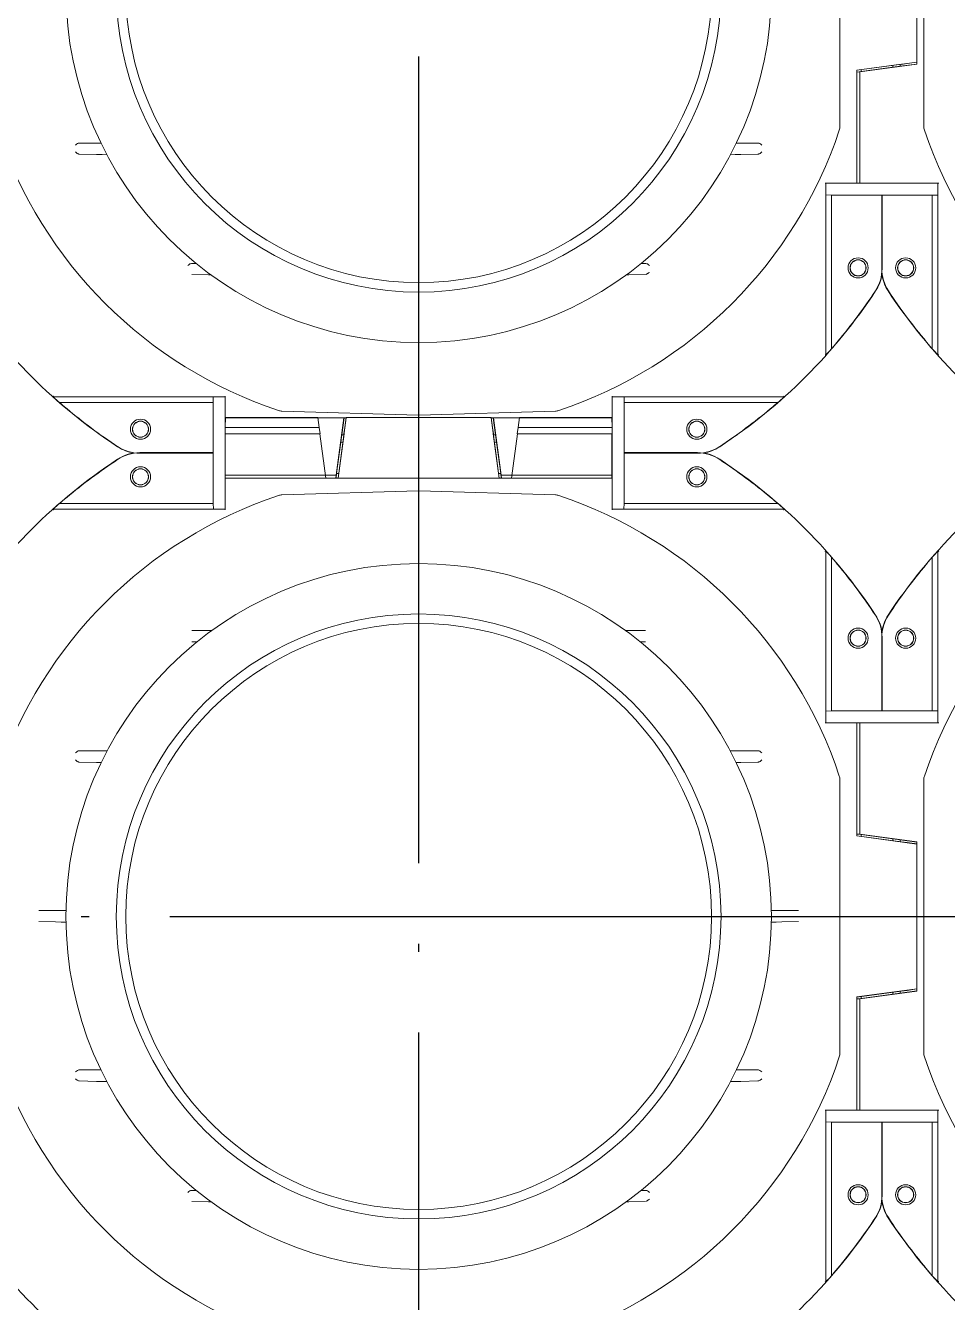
# Model space of a CAD drawing. Extents: x 3213259 to 3716512, y 332899 to 392399.
# Drawn here: x 3424527 to 3425213, y 371919 to 372869 of the extents above; entities that cross this region are included whole.
import ezdxf

# ---------------------------------------------------------------- set-up
doc = ezdxf.new("R2010")
doc.units = 0
doc.header["$LTSCALE"] = 1000
doc.header["$MEASUREMENT"] = 0
doc.linetypes.add('DOTE', pattern=[2.42, 2, -0.2, 0.02, -0.2])
doc.layers.add('DOTE', color=1, linetype='DOTE')
doc.layers.add('Visible Edges(Roxtec)', color=7, linetype='Continuous', lineweight=18)

msp = doc.modelspace()

# ---------------------------------------------------------------- linework, layer by layer
at = {"layer": 'DOTE', "ltscale": 0.3}
msp.add_line((3422456.723, 372206.265), (3428222.872, 372206.265), dxfattribs=at)
msp.add_lwpolyline([(3424819.911, 373571.864), (3424819.911, 370842.691)], dxfattribs=at)
at = {"layer": 'Visible Edges(Roxtec)'}
for p, q in [((3425133.411, 372794.074), (3425133.411, 372997.256)), ((3425195.811, 372997.256), (3425195.811, 372794.074)), ((3425190.711, 372840.165), (3425190.711, 372951.165)), ((3425190.711, 372841.783), (3425145.906, 372835.809)), ((3425146.011, 372835.718), (3425179.011, 372840.118)), ((3425190.711, 372840.165), (3425148.111, 372834.485)), ((3425178.111, 372838.643), (3425190.554, 372840.302)), ((3425178.111, 372838.643), (3425178.111, 372839.998)), ((3425179.011, 372840.065), (3425183.511, 372840.665)), ((3425179.011, 372840.118), (3425179.011, 372840.065)), ((3425183.511, 372840.665), (3425190.679, 372841.747)), ((3425190.554, 372841.728), (3425190.554, 372840.302)), ((3425190.554, 372840.302), (3425190.711, 372840.165)), ((3425145.906, 372751.665), (3425145.906, 372835.809)), ((3425145.906, 372835.809), (3425146.011, 372835.718)), ((3425148.111, 372834.485), (3425145.944, 372834.234)), ((3425146.011, 372835.718), (3425146.011, 372834.311)), ((3425146.011, 372834.369), (3425149.311, 372834.751)), ((3425148.111, 372751.665), (3425148.111, 372834.485)), ((3425149.311, 372834.751), (3425172.711, 372837.871)), ((3425149.311, 372834.751), (3425149.311, 372836.158)), ((3425172.711, 372839.278), (3425172.711, 372837.871)), ((3425172.711, 372837.871), (3425178.111, 372838.643)), ((3424567.102, 372773.357), (3424567.101, 372773.357)), ((3424567.102, 372773.357), (3424567.402, 372773.349)), ((3424567.441, 372781.507), (3424567.142, 372781.507)), ((3424567.402, 372773.349), (3424580.079, 372773.017)), ((3424580.118, 372781.507), (3424567.441, 372781.507)), ((3424580.118, 372781.507), (3424583.533, 372781.507)), ((3425056.288, 372781.507), (3425059.703, 372781.507)), ((3425072.38, 372781.507), (3425059.703, 372781.507)), ((3425059.742, 372773.017), (3425072.42, 372773.349)), ((3425072.68, 372781.507), (3425072.38, 372781.507)), ((3425072.42, 372773.349), (3425072.719, 372773.357)), ((3425072.72, 372773.357), (3425072.719, 372773.357)), ((3424584.288, 372772.907), (3424580.079, 372773.017)), ((3424584.288, 372772.907), (3424587.934, 372772.811)), ((3425051.887, 372772.811), (3425055.534, 372772.907)), ((3425059.742, 372773.017), (3425055.534, 372772.907)), ((3425138.511, 372751.665), (3425122.316, 372751.662)), ((3425122.911, 372623.857), (3425122.911, 372751.663)), ((3425138.511, 372751.665), (3425145.906, 372751.665)), ((3425145.944, 372751.703), (3425145.906, 372751.665)), ((3425145.944, 372751.703), (3425148.111, 372751.665)), ((3425148.111, 372751.665), (3425190.711, 372751.665)), ((3425190.711, 372751.665), (3425206.906, 372751.662)), ((3425206.311, 372751.663), (3425206.311, 372623.857)), ((3425122.991, 372742.911), (3425127.068, 372742.665)), ((3425127.068, 372742.665), (3425127.068, 372628.344)), ((3425127.068, 372742.665), (3425131.051, 372742.665)), ((3425131.051, 372742.665), (3425131.571, 372742.665)), ((3425131.571, 372742.665), (3425164.727, 372742.665)), ((3425164.494, 372688.077), (3425164.494, 372742.665)), ((3425164.494, 372742.665), (3425197.651, 372742.665)), ((3425164.727, 372742.665), (3425164.727, 372688.077)), ((3425197.651, 372742.665), (3425198.17, 372742.665)), ((3425198.17, 372742.665), (3425202.154, 372742.665)), ((3425202.154, 372742.665), (3425206.23, 372742.665)), ((3425202.154, 372742.665), (3425202.154, 372628.344)), ((3425206.311, 372742.665), (3425206.23, 372742.665)), ((3424651.101, 372691.901), (3424650.801, 372691.901)), ((3424654.422, 372691.901), (3424651.101, 372691.901)), ((3424988.721, 372691.901), (3424985.399, 372691.901)), ((3424989.02, 372691.901), (3424988.721, 372691.901)), ((3424651.1, 372683.763), (3424663.556, 372683.437)), ((3424665.496, 372683.386), (3424663.556, 372683.437)), ((3424976.266, 372683.437), (3424974.326, 372683.386)), ((3424976.266, 372683.437), (3424988.722, 372683.763)), ((3425122.911, 372623.834), (3425122.911, 372623.857)), ((3425206.311, 372623.857), (3425206.311, 372623.834)), ((3424675.911, 372577.249), (3424675.911, 372593.265)), ((3424963.911, 372577.249), (3424963.911, 372593.265)), ((3424548.08, 372592.665), (3424548.11, 372592.665)), ((3424548.11, 372592.665), (3424675.911, 372592.665)), ((3424666.911, 372588.508), (3424552.59, 372588.508)), ((3424666.911, 372592.585), (3424666.911, 372592.665)), ((3424666.911, 372592.585), (3424666.911, 372588.508)), ((3424666.911, 372588.508), (3424666.911, 372584.524)), ((3424666.911, 372584.524), (3424666.911, 372584.005)), ((3424666.911, 372584.005), (3424666.911, 372550.848)), ((3424963.911, 372592.665), (3425091.712, 372592.665)), ((3424972.911, 372592.665), (3424972.911, 372592.585)), ((3424972.911, 372588.508), (3424972.911, 372592.585)), ((3424972.911, 372584.524), (3424972.911, 372588.508)), ((3424972.911, 372588.508), (3425087.231, 372588.508)), ((3424972.911, 372584.005), (3424972.911, 372584.524)), ((3424972.911, 372550.848), (3424972.911, 372584.005)), ((3425091.712, 372592.665), (3425091.742, 372592.665)), ((3424675.911, 372577.249), (3424819.911, 372577.271)), ((3424675.911, 372577.249), (3424675.937, 372577.222)), ((3424675.937, 372577.222), (3424764.273, 372577.222)), ((3424675.937, 372577.222), (3424675.937, 372534.465)), ((3424676.121, 372577.365), (3424675.99, 372569.865)), ((3424744.779, 372577.365), (3424676.121, 372577.365)), ((3424718.184, 372582.127), (3424819.649, 372579.173)), ((3424745.911, 372569.865), (3424744.779, 372577.365)), ((3424758.572, 372534.465), (3424764.273, 372577.222)), ((3424760.055, 372532.26), (3424766.069, 372577.365)), ((3424760.055, 372532.26), (3424766.05, 372577.222)), ((3424764.411, 372577.065), (3424762.731, 372564.465)), ((3424764.273, 372577.222), (3424764.411, 372577.065)), ((3424764.411, 372577.065), (3424765.998, 372577.065)), ((3424764.911, 372569.865), (3424766.043, 372577.365)), ((3424764.911, 372569.865), (3424766.017, 372577.193)), ((3424766.069, 372577.365), (3424766.043, 372577.365)), ((3424766.069, 372577.365), (3424873.752, 372577.365)), ((3424819.911, 372577.271), (3424963.911, 372577.249)), ((3424820.173, 372579.173), (3424921.637, 372582.127)), ((3424873.752, 372577.365), (3424879.766, 372532.26)), ((3424873.779, 372577.365), (3424873.752, 372577.365)), ((3424873.771, 372577.222), (3424879.766, 372532.26)), ((3424873.779, 372577.365), (3424874.911, 372569.865)), ((3424873.805, 372577.193), (3424874.911, 372569.865)), ((3424873.824, 372577.065), (3424875.411, 372577.065)), ((3424875.411, 372577.065), (3424875.548, 372577.222)), ((3424877.091, 372564.465), (3424875.411, 372577.065)), ((3424875.548, 372577.222), (3424963.884, 372577.222)), ((3424875.548, 372577.222), (3424881.249, 372534.465)), ((3424895.043, 372577.365), (3424893.911, 372569.865)), ((3424963.701, 372577.365), (3424895.043, 372577.365)), ((3424963.832, 372569.865), (3424963.701, 372577.365)), ((3424963.911, 372577.249), (3424963.884, 372577.222)), ((3424963.884, 372534.465), (3424963.884, 372577.222)), ((3424675.99, 372565.365), (3424675.99, 372569.865)), ((3424675.99, 372569.865), (3424745.911, 372569.865)), ((3424746.511, 372565.365), (3424675.99, 372565.365)), ((3424676.042, 372532.365), (3424676.042, 372565.365)), ((3424745.911, 372569.865), (3424746.511, 372565.365)), ((3424746.458, 372565.365), (3424750.858, 372532.365)), ((3424764.364, 372565.365), (3424759.964, 372532.365)), ((3424764.364, 372565.365), (3424759.964, 372532.365)), ((3424762.731, 372564.465), (3424761.958, 372559.065)), ((3424764.244, 372564.465), (3424762.731, 372564.465)), ((3424764.911, 372569.865), (3424764.311, 372565.365)), ((3424764.911, 372569.865), (3424764.311, 372565.365)), ((3424764.311, 372565.365), (3424764.364, 372565.365)), ((3424764.311, 372565.365), (3424764.364, 372565.365)), ((3424875.511, 372565.365), (3424874.911, 372569.865)), ((3424875.511, 372565.365), (3424874.911, 372569.865)), ((3424875.458, 372565.365), (3424875.511, 372565.365)), ((3424879.858, 372532.365), (3424875.458, 372565.365)), ((3424875.458, 372565.365), (3424875.511, 372565.365)), ((3424879.858, 372532.365), (3424875.458, 372565.365)), ((3424877.091, 372564.465), (3424875.578, 372564.465)), ((3424877.864, 372559.065), (3424877.091, 372564.465)), ((3424888.964, 372532.365), (3424893.364, 372565.365)), ((3424893.311, 372565.365), (3424893.911, 372569.865)), ((3424963.832, 372565.365), (3424893.311, 372565.365)), ((3424893.911, 372569.865), (3424963.832, 372569.865)), ((3424963.779, 372565.365), (3424963.779, 372532.365)), ((3424963.832, 372569.865), (3424963.832, 372565.365)), ((3424761.958, 372559.065), (3424758.838, 372535.665)), ((3424761.958, 372559.065), (3424763.524, 372559.065)), ((3424876.298, 372559.065), (3424877.864, 372559.065)), ((3424880.984, 372535.665), (3424877.864, 372559.065)), ((3424612.323, 372551.265), (3424666.727, 372551.265)), ((3424612.323, 372551.082), (3424666.911, 372551.082)), ((3424612.323, 372551.082), (3424666.911, 372551.082)), ((3424666.911, 372550.848), (3424612.323, 372550.848)), ((3424666.911, 372551.082), (3424666.727, 372551.265)), ((3424666.911, 372551.082), (3424666.911, 372517.925)), ((3424666.911, 372551.082), (3424666.911, 372517.925)), ((3424973.094, 372551.265), (3424972.911, 372551.082)), ((3424972.911, 372517.925), (3424972.911, 372551.082)), ((3424972.911, 372551.082), (3425027.498, 372551.082)), ((3424972.911, 372517.925), (3424972.911, 372551.082)), ((3424972.911, 372551.082), (3425027.498, 372551.082)), ((3425027.498, 372550.848), (3424972.911, 372550.848)), ((3424973.094, 372551.265), (3425027.498, 372551.265)), ((3424675.911, 372532.234), (3424676.042, 372532.365)), ((3424675.911, 372532.234), (3424675.975, 372532.298)), ((3424675.911, 372532.234), (3424675.911, 372508.665)), ((3424675.911, 372532.234), (3424819.911, 372532.212)), ((3424675.911, 372532.234), (3424675.911, 372508.665)), ((3424675.911, 372532.234), (3424819.911, 372532.212)), ((3424758.572, 372534.465), (3424675.937, 372534.465)), ((3424675.937, 372534.465), (3424675.975, 372532.298)), ((3424676.042, 372532.365), (3424750.858, 372532.365)), ((3424750.858, 372532.365), (3424759.964, 372532.365)), ((3424758.322, 372532.298), (3424758.572, 372534.465)), ((3424758.398, 372532.365), (3424759.964, 372532.365)), ((3424758.838, 372535.665), (3424758.456, 372532.365)), ((3424760.404, 372535.665), (3424758.838, 372535.665)), ((3424759.964, 372532.365), (3424760.055, 372532.26)), ((3424759.964, 372532.365), (3424760.055, 372532.26)), ((3424760.055, 372532.26), (3424879.766, 372532.26)), ((3424760.055, 372532.26), (3424879.766, 372532.26)), ((3424819.911, 372532.212), (3424963.911, 372532.234)), ((3424819.911, 372532.212), (3424963.911, 372532.234)), ((3424880.984, 372535.665), (3424879.418, 372535.665)), ((3424879.766, 372532.26), (3424879.858, 372532.365)), ((3424879.766, 372532.26), (3424879.858, 372532.365)), ((3424879.858, 372532.365), (3424881.424, 372532.365)), ((3424879.858, 372532.365), (3424888.964, 372532.365)), ((3424881.365, 372532.365), (3424880.984, 372535.665)), ((3424881.249, 372534.465), (3424881.5, 372532.298)), ((3424963.884, 372534.465), (3424881.249, 372534.465)), ((3424888.964, 372532.365), (3424963.779, 372532.365)), ((3424963.911, 372532.234), (3424963.779, 372532.365)), ((3424963.846, 372532.298), (3424963.884, 372534.465)), ((3424963.911, 372532.234), (3424963.846, 372532.298)), ((3424963.911, 372532.234), (3424963.911, 372508.665)), ((3424963.911, 372532.234), (3424963.911, 372508.665)), ((3424666.911, 372517.925), (3424666.911, 372517.406)), ((3424666.911, 372517.925), (3424666.911, 372517.406)), ((3424666.911, 372517.406), (3424666.911, 372513.422)), ((3424666.911, 372517.406), (3424666.911, 372513.422)), ((3424819.649, 372522.757), (3424718.184, 372519.803)), ((3424819.649, 372522.757), (3424718.184, 372519.803)), ((3424921.637, 372519.803), (3424820.173, 372522.757)), ((3424921.637, 372519.803), (3424820.173, 372522.757)), ((3424972.911, 372517.406), (3424972.911, 372517.925)), ((3424972.911, 372517.406), (3424972.911, 372517.925)), ((3424972.911, 372513.422), (3424972.911, 372517.406)), ((3424972.911, 372513.422), (3424972.911, 372517.406)), ((3424548.11, 372509.265), (3424548.08, 372509.265)), ((3424548.11, 372509.265), (3424548.08, 372509.265)), ((3424675.911, 372509.265), (3424548.11, 372509.265)), ((3424675.911, 372509.265), (3424548.11, 372509.265)), ((3424666.911, 372513.422), (3424552.59, 372513.422)), ((3424666.911, 372513.422), (3424552.59, 372513.422)), ((3424666.911, 372513.422), (3424667.157, 372509.345)), ((3424666.911, 372513.422), (3424667.157, 372509.345)), ((3425091.712, 372509.265), (3424963.911, 372509.265)), ((3425091.712, 372509.265), (3424963.911, 372509.265)), ((3424972.664, 372509.345), (3424972.911, 372513.422)), ((3424972.664, 372509.345), (3424972.911, 372513.422)), ((3424972.911, 372513.422), (3425087.231, 372513.422)), ((3424972.911, 372513.422), (3425087.231, 372513.422)), ((3425091.742, 372509.265), (3425091.712, 372509.265)), ((3425091.742, 372509.265), (3425091.712, 372509.265)), ((3425122.911, 372478.073), (3425122.911, 372478.096)), ((3425122.911, 372478.073), (3425122.911, 372478.096)), ((3425122.911, 372350.267), (3425122.911, 372478.073)), ((3425127.068, 372359.265), (3425127.068, 372473.585)), ((3425202.154, 372359.265), (3425202.154, 372473.585)), ((3425206.311, 372478.096), (3425206.311, 372478.073)), ((3425206.311, 372478.096), (3425206.311, 372478.073)), ((3425206.311, 372478.073), (3425206.311, 372350.267)), ((3424663.595, 372419.029), (3424651.139, 372419.029)), ((3424663.595, 372419.029), (3424651.139, 372419.029)), ((3424663.595, 372419.029), (3424666.165, 372419.029)), ((3424663.595, 372419.029), (3424666.165, 372419.029)), ((3424973.656, 372419.029), (3424976.226, 372419.029)), ((3424973.656, 372419.029), (3424976.226, 372419.029)), ((3424988.683, 372419.029), (3424976.226, 372419.029)), ((3424988.683, 372419.029), (3424976.226, 372419.029)), ((3425164.494, 372359.265), (3425164.494, 372413.852)), ((3425164.727, 372413.852), (3425164.727, 372359.265)), ((3424651.1, 372410.547), (3424654.937, 372410.446)), ((3424651.1, 372410.547), (3424654.937, 372410.446)), ((3424984.884, 372410.446), (3424988.722, 372410.547)), ((3424984.884, 372410.446), (3424988.722, 372410.547)), ((3425127.068, 372359.265), (3425122.991, 372359.018)), ((3425131.051, 372359.265), (3425127.068, 372359.265)), ((3425131.571, 372359.265), (3425131.051, 372359.265)), ((3425164.727, 372359.265), (3425131.571, 372359.265)), ((3425197.651, 372359.265), (3425164.494, 372359.265)), ((3425198.17, 372359.265), (3425197.651, 372359.265)), ((3425202.154, 372359.265), (3425198.17, 372359.265)), ((3425206.23, 372359.265), (3425202.154, 372359.265)), ((3425206.23, 372359.265), (3425206.311, 372359.265)), ((3425138.511, 372350.265), (3425122.316, 372350.267)), ((3425145.906, 372350.265), (3425138.511, 372350.265)), ((3425145.906, 372266.12), (3425145.906, 372350.265)), ((3425145.906, 372350.265), (3425145.944, 372350.227)), ((3425148.111, 372350.265), (3425145.944, 372350.227)), ((3425190.711, 372350.265), (3425148.111, 372350.265)), ((3425148.111, 372267.445), (3425148.111, 372350.265)), ((3425190.711, 372350.265), (3425206.906, 372350.267)), ((3424567.441, 372329.423), (3424567.142, 372329.423)), ((3424580.118, 372329.423), (3424567.441, 372329.423)), ((3424580.118, 372329.423), (3424584.327, 372329.423)), ((3424588.095, 372329.423), (3424584.327, 372329.423)), ((3425055.495, 372329.423), (3425051.726, 372329.423)), ((3425055.495, 372329.423), (3425059.703, 372329.423)), ((3425072.38, 372329.423), (3425059.703, 372329.423)), ((3425072.68, 372329.423), (3425072.38, 372329.423)), ((3424567.102, 372321.147), (3424567.101, 372321.147)), ((3424567.102, 372321.147), (3424567.402, 372321.139)), ((3424567.402, 372321.139), (3424580.079, 372320.807)), ((3424583.674, 372320.713), (3424580.079, 372320.807)), ((3425059.742, 372320.807), (3425056.148, 372320.713)), ((3425059.742, 372320.807), (3425072.42, 372321.139)), ((3425072.42, 372321.139), (3425072.719, 372321.147)), ((3425072.72, 372321.147), (3425072.719, 372321.147)), ((3425133.411, 372104.674), (3425133.411, 372307.856)), ((3425195.811, 372307.856), (3425195.811, 372104.674)), ((3425146.011, 372266.212), (3425145.906, 372266.12)), ((3425145.906, 372266.12), (3425190.711, 372260.146)), ((3425145.944, 372267.696), (3425148.111, 372267.445)), ((3425146.011, 372267.619), (3425146.011, 372266.212)), ((3425149.311, 372267.179), (3425146.011, 372267.561)), ((3425179.011, 372261.812), (3425146.011, 372266.212)), ((3425148.111, 372267.445), (3425190.711, 372261.765)), ((3425149.311, 372265.772), (3425149.311, 372267.179)), ((3425172.711, 372264.059), (3425149.311, 372267.179)), ((3425172.711, 372264.059), (3425172.711, 372262.652)), ((3425178.111, 372263.286), (3425172.711, 372264.059)), ((3425190.554, 372261.627), (3425178.111, 372263.286)), ((3425178.111, 372261.932), (3425178.111, 372263.286)), ((3425179.011, 372261.865), (3425179.011, 372261.812)), ((3425183.511, 372261.265), (3425179.011, 372261.865)), ((3425190.679, 372260.183), (3425183.511, 372261.265)), ((3425190.711, 372261.765), (3425190.554, 372261.627)), ((3425190.554, 372261.627), (3425190.554, 372260.202)), ((3425190.711, 372150.765), (3425190.711, 372261.765)), ((3424549.82, 372210.765), (3424537.265, 372210.765)), ((3424549.82, 372210.765), (3424554.029, 372210.765)), ((3424557.449, 372210.765), (3424554.029, 372210.765)), ((3425085.793, 372210.765), (3425082.372, 372210.765)), ((3425085.793, 372210.765), (3425090.001, 372210.765)), ((3425102.556, 372210.765), (3425090.001, 372210.765)), ((3424537.226, 372202.558), (3424549.781, 372202.229)), ((3424553.989, 372202.119), (3424549.781, 372202.229)), ((3424553.989, 372202.119), (3424557.445, 372202.028)), ((3425082.377, 372202.028), (3425085.832, 372202.119)), ((3425090.041, 372202.229), (3425085.832, 372202.119)), ((3425090.041, 372202.229), (3425102.596, 372202.558)), ((3425190.711, 372152.383), (3425145.906, 372146.409)), ((3425146.011, 372146.318), (3425179.011, 372150.718)), ((3425190.711, 372150.765), (3425148.111, 372145.085)), ((3425149.311, 372145.351), (3425172.711, 372148.471)), ((3425149.311, 372145.351), (3425149.311, 372146.758)), ((3425172.711, 372149.878), (3425172.711, 372148.471)), ((3425172.711, 372148.471), (3425178.111, 372149.243)), ((3425178.111, 372149.243), (3425190.554, 372150.902)), ((3425178.111, 372149.243), (3425178.111, 372150.598)), ((3425179.011, 372150.665), (3425183.511, 372151.265)), ((3425179.011, 372150.718), (3425179.011, 372150.665)), ((3425183.511, 372151.265), (3425190.679, 372152.347)), ((3425190.554, 372152.328), (3425190.554, 372150.902)), ((3425190.554, 372150.902), (3425190.711, 372150.765)), ((3425145.906, 372062.265), (3425145.906, 372146.409)), ((3425145.906, 372146.409), (3425146.011, 372146.318)), ((3425148.111, 372145.085), (3425145.944, 372144.834)), ((3425146.011, 372146.318), (3425146.011, 372144.911)), ((3425146.011, 372144.969), (3425149.311, 372145.351)), ((3425148.111, 372062.265), (3425148.111, 372145.085)), ((3424567.441, 372092.107), (3424567.142, 372092.107)), ((3424580.118, 372092.107), (3424567.441, 372092.107)), ((3424580.118, 372092.107), (3424583.533, 372092.107)), ((3425056.288, 372092.107), (3425059.703, 372092.107)), ((3425072.38, 372092.107), (3425059.703, 372092.107)), ((3425072.68, 372092.107), (3425072.38, 372092.107)), ((3424567.102, 372083.957), (3424567.101, 372083.957)), ((3424567.102, 372083.957), (3424567.402, 372083.949)), ((3424567.402, 372083.949), (3424580.079, 372083.617)), ((3424584.288, 372083.507), (3424580.079, 372083.617)), ((3424584.288, 372083.507), (3424587.934, 372083.411)), ((3425051.887, 372083.411), (3425055.534, 372083.507)), ((3425059.742, 372083.617), (3425055.534, 372083.507)), ((3425059.742, 372083.617), (3425072.42, 372083.949)), ((3425072.42, 372083.949), (3425072.719, 372083.957)), ((3425072.72, 372083.957), (3425072.719, 372083.957)), ((3425138.511, 372062.265), (3425122.316, 372062.262)), ((3425122.911, 371934.457), (3425122.911, 372062.263)), ((3425138.511, 372062.265), (3425145.906, 372062.265)), ((3425145.944, 372062.303), (3425145.906, 372062.265)), ((3425145.944, 372062.303), (3425148.111, 372062.265)), ((3425148.111, 372062.265), (3425190.711, 372062.265)), ((3425190.711, 372062.265), (3425206.906, 372062.262)), ((3425206.311, 372062.263), (3425206.311, 371934.457)), ((3425122.991, 372053.511), (3425127.068, 372053.265)), ((3425127.068, 372053.265), (3425127.068, 371938.944)), ((3425127.068, 372053.265), (3425131.051, 372053.265)), ((3425131.051, 372053.265), (3425131.571, 372053.265)), ((3425131.571, 372053.265), (3425164.727, 372053.265)), ((3425164.494, 371998.677), (3425164.494, 372053.265)), ((3425164.494, 372053.265), (3425197.651, 372053.265)), ((3425164.727, 372053.265), (3425164.727, 371998.677)), ((3425197.651, 372053.265), (3425198.17, 372053.265)), ((3425198.17, 372053.265), (3425202.154, 372053.265)), ((3425202.154, 372053.265), (3425206.23, 372053.265)), ((3425202.154, 372053.265), (3425202.154, 371938.944)), ((3425206.311, 372053.265), (3425206.23, 372053.265)), ((3424651.101, 372002.501), (3424650.801, 372002.501)), ((3424654.422, 372002.501), (3424651.101, 372002.501)), ((3424988.721, 372002.501), (3424985.399, 372002.501)), ((3424989.02, 372002.501), (3424988.721, 372002.501)), ((3424651.1, 371994.363), (3424663.556, 371994.037)), ((3424665.496, 371993.986), (3424663.556, 371994.037)), ((3424976.266, 371994.037), (3424974.326, 371993.986)), ((3424976.266, 371994.037), (3424988.722, 371994.363)), ((3425122.911, 371934.434), (3425122.911, 371934.457)), ((3425206.311, 371934.457), (3425206.311, 371934.434))]:
    msp.add_line(p, q, dxfattribs=at)
for centre, radius in [((3424819.911, 372895.665), 262.5), ((3424819.911, 372895.665), 225), ((3424819.911, 372895.665), 217.95), ((3425146.911, 372688.665), 7.5), ((3425146.911, 372688.665), 6), ((3425146.911, 372688.665), 5.88), ((3425182.311, 372688.665), 7.5), ((3425182.311, 372688.665), 6), ((3425182.311, 372688.665), 5.88), ((3424612.911, 372568.665), 7.5), ((3424612.911, 372568.665), 6), ((3424612.911, 372568.665), 5.88), ((3425026.911, 372568.665), 7.5), ((3425026.911, 372568.665), 6), ((3425026.911, 372568.665), 5.88), ((3424612.911, 372533.265), 7.5), ((3424612.911, 372533.265), 7.5), ((3424612.911, 372533.265), 6), ((3424612.911, 372533.265), 6), ((3424612.911, 372533.265), 5.88), ((3424612.911, 372533.265), 5.88), ((3425026.911, 372533.265), 7.5), ((3425026.911, 372533.265), 7.5), ((3425026.911, 372533.265), 6), ((3425026.911, 372533.265), 6), ((3425026.911, 372533.265), 5.88), ((3425026.911, 372533.265), 5.88), ((3424819.911, 372206.265), 262.5), ((3424819.911, 372206.265), 225), ((3424819.911, 372206.265), 217.95), ((3425146.911, 372413.265), 7.5), ((3425146.911, 372413.265), 7.5), ((3425146.911, 372413.265), 6), ((3425146.911, 372413.265), 6), ((3425146.911, 372413.265), 5.88), ((3425146.911, 372413.265), 5.88), ((3425182.311, 372413.265), 7.5), ((3425182.311, 372413.265), 7.5), ((3425182.311, 372413.265), 6), ((3425182.311, 372413.265), 6), ((3425182.311, 372413.265), 5.88), ((3425182.311, 372413.265), 5.88), ((3425146.911, 371999.265), 7.5), ((3425146.911, 371999.265), 6), ((3425146.911, 371999.265), 5.88), ((3425182.311, 371999.265), 7.5), ((3425182.311, 371999.265), 6), ((3425182.311, 371999.265), 5.88)]:
    msp.add_circle(centre, radius, dxfattribs=at)
for centre, radius, start, end in [((3425124.411, 372794.074), 9, 341.549626, 0), ((3425204.811, 372794.074), 9, 180, 198.450374), ((3424819.911, 372895.665), 330, 198.450374, 251.573396), ((3424819.911, 372895.665), 330, 288.426604, 341.549626), ((3425509.311, 372895.665), 330, 198.450374, 251.573396), ((3425134.911, 372688.077), 29.817, 326.614803, 0), ((3425194.311, 372688.077), 29.817, 180, 213.385197), ((3425134.911, 372688.077), 30, 326.614803, 351.890386), ((3425194.311, 372688.077), 30, 188.109614, 213.385197), ((3424819.911, 372895.665), 407.25, 213.385197, 236.614803), ((3424819.911, 372895.665), 407.25, 303.385197, 326.614803), ((3424819.911, 372895.665), 407.067, 319.962582, 326.614803), ((3425509.311, 372895.665), 407.25, 213.385197, 236.614803), ((3425509.311, 372895.665), 407.067, 213.385197, 220.037418), ((3424819.911, 372895.665), 407.067, 229.962582, 236.614803), ((3424819.911, 372895.665), 407.067, 303.385197, 310.037418), ((3424718.446, 372591.123), 9, 251.573396, 268.33235), ((3424819.911, 372588.169), 9, 268.33235, 270.000003), ((3424819.911, 372588.169), 9, 270.000003, 271.66765), ((3424921.376, 372591.123), 9, 271.66765, 288.426604), ((3424612.323, 372580.665), 30, 236.614803, 261.890386), ((3424612.323, 372580.665), 29.817, 236.614803, 270), ((3425027.498, 372580.665), 29.817, 270, 303.385197), ((3425027.498, 372580.665), 30, 278.109614, 303.385197), ((3424819.911, 372206.265), 407.25, 123.385197, 146.614803), ((3424819.911, 372206.265), 407.25, 123.385197, 146.614803), ((3424819.911, 372206.265), 407.067, 123.385197, 130.037418), ((3424819.911, 372206.265), 407.067, 123.385197, 130.037418), ((3424612.323, 372521.265), 30, 90, 123.385197), ((3424612.323, 372521.265), 30, 98.109614, 123.385197), ((3424612.323, 372521.265), 29.817, 90, 123.385197), ((3424612.323, 372521.265), 29.817, 90, 123.385197), ((3425027.498, 372521.265), 30, 56.614803, 90), ((3425027.498, 372521.265), 29.817, 56.614803, 90), ((3425027.498, 372521.265), 29.817, 56.614803, 90), ((3425027.498, 372521.265), 30, 56.614803, 81.890386), ((3424819.911, 372206.265), 407.067, 49.962582, 56.614803), ((3424819.911, 372206.265), 407.067, 49.962582, 56.614803), ((3424819.911, 372206.265), 407.25, 33.385197, 56.614803), ((3424819.911, 372206.265), 407.25, 33.385197, 56.614803), ((3425509.311, 372206.265), 407.25, 123.385197, 146.614803), ((3425509.311, 372206.265), 407.25, 123.385197, 146.614803), ((3424819.911, 372206.265), 330, 108.426604, 161.549626), ((3424718.446, 372510.807), 9, 91.66765, 108.426604), ((3424718.446, 372510.807), 9, 91.66765, 108.426604), ((3424819.911, 372513.761), 9, 89.999997, 91.66765), ((3424819.911, 372513.761), 9, 89.999997, 91.66765), ((3424819.911, 372513.761), 9, 88.33235, 89.999997), ((3424819.911, 372513.761), 9, 88.33235, 89.999997), ((3424921.376, 372510.807), 9, 71.573396, 88.33235), ((3424921.376, 372510.807), 9, 71.573396, 88.33235), ((3424819.911, 372206.265), 330, 18.450374, 71.573396), ((3425509.311, 372206.265), 330, 108.426604, 161.549626), ((3424819.911, 372206.265), 407.067, 33.385197, 40.037418), ((3424819.911, 372206.265), 407.067, 33.385197, 40.037418), ((3425509.311, 372206.265), 407.067, 139.962582, 146.614803), ((3425509.311, 372206.265), 407.067, 139.962582, 146.614803), ((3425134.911, 372413.852), 29.817, 0, 33.385197), ((3425134.911, 372413.852), 29.817, 0, 33.385197), ((3425134.911, 372413.852), 30, 8.109614, 33.385197), ((3425134.911, 372413.852), 30, 8.109614, 33.385197), ((3425194.311, 372413.852), 29.817, 146.614803, 180), ((3425194.311, 372413.852), 29.817, 146.614803, 180), ((3425194.311, 372413.852), 30, 146.614803, 171.890386), ((3425194.311, 372413.852), 30, 146.614803, 171.890386), ((3425124.411, 372307.856), 9, 0, 18.450374), ((3425204.811, 372307.856), 9, 161.549626, 180), ((3424819.911, 372206.265), 330, 198.450374, 251.573396), ((3424819.911, 372206.265), 330, 288.426604, 341.549626), ((3425124.411, 372104.674), 9, 341.549626, 0), ((3425204.811, 372104.674), 9, 180, 198.450374), ((3425509.311, 372206.265), 330, 198.450374, 251.573396), ((3425134.911, 371998.677), 29.817, 326.614803, 0), ((3425194.311, 371998.677), 29.817, 180, 213.385197), ((3425134.911, 371998.677), 30, 326.614803, 351.890386), ((3425194.311, 371998.677), 30, 188.109614, 213.385197), ((3424819.911, 372206.265), 407.25, 213.385197, 236.614803), ((3424819.911, 372206.265), 407.25, 303.385197, 326.614803), ((3424819.911, 372206.265), 407.067, 319.962582, 326.614803), ((3425509.311, 372206.265), 407.25, 213.385197, 236.614803), ((3425509.311, 372206.265), 407.067, 213.385197, 220.037418)]:
    msp.add_arc(centre, radius, start, end, dxfattribs=at)
for centre, major_axis, ratio, start_param, end_param in [((3425123.511, 372742.901), (0.6, -0.018), 0.0174391, 3.1421201, 3.6657188), ((3424807.308, 372895.665), (416.86, 0), 0.9995429, 5.5866479, 5.6016791), ((3425521.914, 372895.665), (416.86, 0), 0.9995429, 3.8230988, 3.83813), ((3425123.533, 372624.528), (0.622, 0.694), 0.0114724, 3.1290908, 3.6427792), ((3424831.952, 372895.665), (398.27, 0), 0.9995429, 5.531822, 5.5469392), ((3425497.27, 372895.665), (398.27, 0), 0.9995429, 3.8778388, 3.8929559), ((3425205.689, 372624.528), (0.622, -0.694), 0.0114724, 5.7819987, 6.2956872), ((3424548.774, 372592.043), (0.694, -0.622), 0.0114724, 3.1290908, 3.6427792), ((3424546.97, 372593.687), (1.14, -1.022), 0.008928, 6.2732277, 6.2910629), ((3424819.911, 372883.624), (0, 398.27), 0.9995429, 2.3902294, 2.4053465), ((3424819.911, 372908.268), (0, 416.86), 0.9995429, 2.4450553, 2.4600865), ((3424819.911, 372908.268), (0, 416.86), 0.9995429, 3.8230988, 3.83813), ((3424819.911, 372883.624), (0, 398.27), 0.9995429, 3.8778388, 3.8929559), ((3425091.048, 372592.043), (0.694, 0.622), 0.0114724, 5.7819987, 6.2956872), ((3425092.852, 372593.688), (1.141, 1.023), 0.0089265, 3.1337164, 3.1515485), ((3424819.911, 372193.662), (0, 416.86), 0.9995429, 0.6815062, 0.6965374), ((3424819.911, 372193.662), (0, 416.86), 0.9995429, 0.6815062, 0.6965374), ((3424819.911, 372193.662), (0, 416.86), 0.9995429, 5.5866479, 5.6016791), ((3424819.911, 372193.662), (0, 416.86), 0.9995429, 5.5866479, 5.6016791), ((3424548.774, 372509.887), (0.694, 0.622), 0.0114724, 2.6404061, 3.1540945), ((3424548.774, 372509.887), (0.694, 0.622), 0.0114724, 2.6404061, 3.1540946), ((3424546.971, 372508.243), (1.139, 1.022), 0.0089307, 6.2753053, 6.2931458), ((3424546.971, 372508.243), (1.139, 1.022), 0.0089307, 6.2753053, 6.2931458), ((3424819.911, 372218.306), (0, 398.27), 0.9995429, 0.7362461, 0.7513633), ((3424819.911, 372218.306), (0, 398.27), 0.9995429, 0.7362461, 0.7513633), ((3424667.147, 372509.865), (0.018, -0.6), 0.0174391, 5.7590591, 6.2826578), ((3424667.147, 372509.865), (0.018, -0.6), 0.0174391, 5.7590591, 6.2826578), ((3424972.675, 372509.865), (0.018, 0.6), 0.0174391, 3.14212, 3.6657188), ((3424972.675, 372509.865), (0.018, 0.6), 0.0174391, 3.14212, 3.6657188), ((3424819.911, 372218.306), (0, 398.27), 0.9995429, 5.531822, 5.5469392), ((3424819.911, 372218.306), (0, 398.27), 0.9995429, 5.531822, 5.5469392), ((3425091.048, 372509.887), (0.694, -0.622), 0.0114724, 6.2706834, 6.784372), ((3425091.048, 372509.887), (0.694, -0.622), 0.0114724, 6.2706834, 6.784372), ((3425092.852, 372508.243), (1.14, -1.022), 0.0089284, 3.1316346, 3.1494706), ((3425092.852, 372508.243), (1.14, -1.022), 0.0089284, 3.1316346, 3.1494706), ((3425123.533, 372477.402), (0.622, -0.694), 0.0114724, 2.640406, 3.1540945), ((3425123.533, 372477.402), (0.622, -0.694), 0.0114724, 2.640406, 3.1540945), ((3424831.952, 372206.265), (398.27, 0), 0.9995429, 0.7362461, 0.7513633), ((3424831.952, 372206.265), (398.27, 0), 0.9995429, 0.7362461, 0.7513633), ((3424807.308, 372206.265), (416.86, 0), 0.9995429, 0.6815062, 0.6965374), ((3424807.308, 372206.265), (416.86, 0), 0.9995429, 0.6815062, 0.6965374), ((3425521.914, 372206.265), (416.86, 0), 0.9995429, 2.4450553, 2.4600865), ((3425521.914, 372206.265), (416.86, 0), 0.9995429, 2.4450553, 2.4600865), ((3425497.27, 372206.265), (398.27, 0), 0.9995429, 2.3902294, 2.4053465), ((3425497.27, 372206.265), (398.27, 0), 0.9995429, 2.3902294, 2.4053465), ((3425205.689, 372477.402), (0.622, 0.694), 0.0114724, 6.2706835, 6.7843719), ((3425205.689, 372477.402), (0.622, 0.694), 0.0114724, 6.2706834, 6.7843719), ((3425123.511, 372359.029), (-0.6, -0.018), 0.0174391, 5.7590591, 6.2826579), ((3425123.511, 372053.501), (0.6, -0.018), 0.0174391, 3.1421201, 3.6657188), ((3424831.952, 372206.265), (398.27, 0), 0.9995429, 5.531822, 5.5469392), ((3424807.308, 372206.265), (416.86, 0), 0.9995429, 5.5866479, 5.6016791), ((3425521.914, 372206.265), (416.86, 0), 0.9995429, 3.8230988, 3.83813), ((3425497.27, 372206.265), (398.27, 0), 0.9995429, 3.8778388, 3.8929559), ((3425123.533, 371935.128), (0.622, 0.694), 0.0114724, 3.1290907, 3.6427792), ((3425205.689, 371935.128), (0.622, -0.694), 0.0114724, 5.7819987, 6.2956872)]:
    msp.add_ellipse(centre, major_axis=major_axis, ratio=ratio, start_param=start_param, end_param=end_param, dxfattribs=at)
for points, knots in [([(3424564.544, 372780.007), (3424564.959, 372780.423), (3424565.467, 372780.913), (3424566.321, 372781.373), (3424566.76, 372781.507), (3424567.142, 372781.507)], [-0.349779143, -0.349779143, -0.349779143, -0.349779143, -0.290997733, -0.290997733, -0.25276612, -0.25276612, -0.25276612, -0.25276612]), ([(3424567.102, 372773.357), (3424566.819, 372773.364), (3424566.518, 372773.434), (3424565.903, 372773.709), (3424565.642, 372773.893), (3424565.103, 372774.337), (3424564.815, 372774.64), (3424564.548, 372774.919), (3424564.546, 372774.921), (3424564.544, 372774.924)], [-0.091022802, -0.091022802, -0.091022802, -0.091022802, -0.064928191, -0.064928191, -0.038286778, -0.038286778, 0, 0, 0.00033477, 0.00033477, 0.00033477, 0.00033477]), ([(3425072.68, 372781.507), (3425073.062, 372781.507), (3425073.501, 372781.373), (3425074.355, 372780.913), (3425074.862, 372780.423), (3425075.278, 372780.007)], [-0.097013023, -0.097013023, -0.097013023, -0.097013023, -0.05878141, -0.05878141, 0, 0, 0, 0]), ([(3425075.278, 372774.924), (3425075.275, 372774.921), (3425075.273, 372774.919), (3425075.006, 372774.64), (3425074.719, 372774.337), (3425074.18, 372773.893), (3425073.918, 372773.709), (3425073.303, 372773.434), (3425073.002, 372773.364), (3425072.719, 372773.357)], [-0.09847248, -0.09847248, -0.09847248, -0.09847248, -0.098111638, -0.098111638, -0.056843094, -0.056843094, -0.028126853, -0.028126853, 0, 0, 0, 0]), ([(3424648.203, 372690.401), (3424648.619, 372690.817), (3424649.126, 372691.307), (3424649.98, 372691.766), (3424650.419, 372691.901), (3424650.801, 372691.901)], [-0.349779143, -0.349779143, -0.349779143, -0.349779143, -0.290997733, -0.290997733, -0.25276612, -0.25276612, -0.25276612, -0.25276612]), ([(3424989.02, 372691.901), (3424989.403, 372691.901), (3424989.841, 372691.766), (3424990.695, 372691.307), (3424991.203, 372690.817), (3424991.618, 372690.401)], [-0.097013023, -0.097013023, -0.097013023, -0.097013023, -0.05878141, -0.05878141, 0, 0, 0, 0]), ([(3424991.618, 372685.339), (3424991.615, 372685.338), (3424991.613, 372685.336), (3424991.11, 372685.07), (3424990.484, 372684.674), (3424989.823, 372684.126), (3424989.411, 372683.899), (3424989.127, 372683.823)], [-0.00025444, -0.00025444, -0.00025444, -0.00025444, 0, 0, 0.04504646, 0.0675697, 0.11261616, 0.11261616, 0.11261616, 0.11261616]), ([(3425131.571, 372633.804), (3425131.568, 372633.801), (3425131.566, 372633.798), (3425131.485, 372633.702), (3425131.402, 372633.602), (3425131.243, 372633.411), (3425131.168, 372633.321), (3425131.088, 372633.223), (3425131.069, 372633.2), (3425131.051, 372633.179)], [-0.039448531, -0.039448531, -0.039448531, -0.039448531, -0.039034269, -0.039034269, -0.026981762, -0.026981762, -0.014929254, -0.014929254, -0.01106419, -0.01106419, -0.01106419, -0.01106419]), ([(3425198.17, 372633.179), (3425198.153, 372633.2), (3425198.134, 372633.223), (3425198.054, 372633.321), (3425197.979, 372633.411), (3425197.82, 372633.602), (3425197.736, 372633.702), (3425197.656, 372633.798), (3425197.653, 372633.801), (3425197.651, 372633.804)], [-0.066884784, -0.066884784, -0.066884784, -0.066884784, -0.063019719, -0.063019719, -0.050967212, -0.050967212, -0.038914705, -0.038914705, -0.038500442, -0.038500442, -0.038500442, -0.038500442]), ([(3425122.911, 372623.857), (3425122.91, 372623.858), (3425122.9, 372623.863), (3425122.864, 372623.878), (3425122.837, 372623.889), (3425122.773, 372623.913), (3425122.719, 372623.932), (3425122.585, 372623.984), (3425122.535, 372624.004), (3425122.43, 372624.045), (3425122.376, 372624.066), (3425122.319, 372624.086), (3425122.317, 372624.086), (3425122.316, 372624.087)], [-0.047175368, -0.047175368, -0.047175368, -0.047175368, -0.034983867, -0.034983867, -0.022649868, -0.022649868, -0.011657461, -0.011657461, -0.005871159, -0.005871159, 0, 0, 0.000155248, 0.000155248, 0.000155248, 0.000155248]), ([(3425122.911, 372623.857), (3425122.911, 372623.857), (3425122.911, 372623.857), (3425122.911, 372623.857), (3425122.911, 372623.857), (3425122.911, 372623.857)], [-0.07620234844, -0.07620234844, -0.07620234844, -0.07620234844, -0.0759424662, -0.0759424662, -0.07589787531, -0.07589787531, -0.07589787531, -0.07589787531]), ([(3425206.906, 372624.087), (3425206.904, 372624.086), (3425206.903, 372624.086), (3425206.846, 372624.066), (3425206.791, 372624.045), (3425206.687, 372624.004), (3425206.637, 372623.984), (3425206.502, 372623.932), (3425206.448, 372623.913), (3425206.385, 372623.889), (3425206.358, 372623.878), (3425206.322, 372623.863), (3425206.312, 372623.858), (3425206.311, 372623.857)], [-0.023116497, -0.023116497, -0.023116497, -0.023116497, -0.023040693, -0.023040693, -0.020173077, -0.020173077, -0.017347184, -0.017347184, -0.011978474, -0.011978474, -0.005954436, -0.005954436, 0, 0, 0, 0]), ([(3425206.311, 372623.857), (3425206.311, 372623.857), (3425206.311, 372623.857), (3425206.311, 372623.857), (3425206.311, 372623.857), (3425206.311, 372623.857)], [0.07589787531, 0.07589787531, 0.07589787531, 0.07589787531, 0.0759424662, 0.0759424662, 0.07620234844, 0.07620234844, 0.07620234844, 0.07620234844]), ([(3424548.11, 372592.665), (3424548.11, 372592.666), (3424548.114, 372592.677), (3424548.129, 372592.714), (3424548.139, 372592.741), (3424548.162, 372592.806), (3424548.18, 372592.86), (3424548.232, 372592.995), (3424548.252, 372593.046), (3424548.293, 372593.15), (3424548.313, 372593.205), (3424548.334, 372593.262), (3424548.334, 372593.263), (3424548.335, 372593.265)], [-0.047196533, -0.047196533, -0.047196533, -0.047196533, -0.03499642, -0.03499642, -0.022653896, -0.022653896, -0.011662345, -0.011662345, -0.005873557, -0.005873557, 0, 0, 0.000155325, 0.000155325, 0.000155325, 0.000155325]), ([(3425091.487, 372593.265), (3425091.487, 372593.263), (3425091.488, 372593.262), (3425091.508, 372593.205), (3425091.529, 372593.15), (3425091.569, 372593.046), (3425091.589, 372592.996), (3425091.641, 372592.86), (3425091.659, 372592.806), (3425091.683, 372592.741), (3425091.693, 372592.714), (3425091.707, 372592.677), (3425091.711, 372592.666), (3425091.711, 372592.665)], [-0.0231312, -0.0231312, -0.0231312, -0.0231312, -0.023055344, -0.023055344, -0.020186994, -0.020186994, -0.017360303, -0.017360303, -0.011990811, -0.011990811, -0.005960597, -0.005960597, 0, 0, 0, 0]), ([(3424558.05, 372584.005), (3424558.047, 372584.007), (3424558.043, 372584.01), (3424557.948, 372584.09), (3424557.848, 372584.174), (3424557.657, 372584.333), (3424557.566, 372584.408), (3424557.469, 372584.488), (3424557.446, 372584.507), (3424557.424, 372584.524)], [0.116577234, 0.116577234, 0.116577234, 0.116577234, 0.116991496, 0.116991496, 0.129044004, 0.129044004, 0.141096511, 0.141096511, 0.144961576, 0.144961576, 0.144961576, 0.144961576]), ([(3425082.397, 372584.524), (3425082.376, 372584.507), (3425082.352, 372584.488), (3425082.255, 372584.408), (3425082.165, 372584.333), (3425081.974, 372584.174), (3425081.874, 372584.09), (3425081.778, 372584.01), (3425081.775, 372584.007), (3425081.772, 372584.005)], [0.089140982, 0.089140982, 0.089140982, 0.089140982, 0.093006046, 0.093006046, 0.105058554, 0.105058554, 0.117111061, 0.117111061, 0.117525323, 0.117525323, 0.117525323, 0.117525323]), ([(3424557.424, 372517.406), (3424557.446, 372517.423), (3424557.469, 372517.442), (3424557.566, 372517.522), (3424557.657, 372517.597), (3424557.848, 372517.756), (3424557.948, 372517.84), (3424558.043, 372517.92), (3424558.047, 372517.922), (3424558.05, 372517.925)], [0.089140982, 0.089140982, 0.089140982, 0.089140982, 0.093006046, 0.093006046, 0.105058554, 0.105058554, 0.117111061, 0.117111061, 0.117525323, 0.117525323, 0.117525323, 0.117525323]), ([(3424557.424, 372517.406), (3424557.446, 372517.423), (3424557.469, 372517.442), (3424557.566, 372517.522), (3424557.657, 372517.597), (3424557.848, 372517.756), (3424557.948, 372517.84), (3424558.043, 372517.92), (3424558.047, 372517.922), (3424558.05, 372517.925)], [0.089140982, 0.089140982, 0.089140982, 0.089140982, 0.093006046, 0.093006046, 0.105058554, 0.105058554, 0.117111061, 0.117111061, 0.117525323, 0.117525323, 0.117525323, 0.117525323]), ([(3425081.772, 372517.925), (3425081.775, 372517.922), (3425081.778, 372517.92), (3425081.874, 372517.84), (3425081.974, 372517.756), (3425082.165, 372517.597), (3425082.255, 372517.522), (3425082.352, 372517.442), (3425082.376, 372517.423), (3425082.397, 372517.406)], [0.038500442, 0.038500442, 0.038500442, 0.038500442, 0.038914705, 0.038914705, 0.050967212, 0.050967212, 0.063019719, 0.063019719, 0.066884784, 0.066884784, 0.066884784, 0.066884784]), ([(3425081.772, 372517.925), (3425081.775, 372517.922), (3425081.778, 372517.92), (3425081.874, 372517.84), (3425081.974, 372517.756), (3425082.165, 372517.597), (3425082.255, 372517.522), (3425082.352, 372517.442), (3425082.376, 372517.423), (3425082.397, 372517.406)], [0.038500442, 0.038500442, 0.038500442, 0.038500442, 0.038914705, 0.038914705, 0.050967212, 0.050967212, 0.063019719, 0.063019719, 0.066884784, 0.066884784, 0.066884784, 0.066884784]), ([(3424548.335, 372508.665), (3424548.334, 372508.666), (3424548.334, 372508.668), (3424548.313, 372508.725), (3424548.293, 372508.779), (3424548.252, 372508.884), (3424548.232, 372508.934), (3424548.18, 372509.07), (3424548.162, 372509.124), (3424548.139, 372509.189), (3424548.129, 372509.216), (3424548.114, 372509.253), (3424548.11, 372509.263), (3424548.11, 372509.265)], [-0.023130484, -0.023130484, -0.023130484, -0.023130484, -0.02305461, -0.02305461, -0.020186463, -0.020186463, -0.017359695, -0.017359695, -0.011990336, -0.011990336, -0.005960363, -0.005960363, 0, 0, 0, 0]), ([(3424548.335, 372508.665), (3424548.334, 372508.666), (3424548.334, 372508.668), (3424548.313, 372508.725), (3424548.293, 372508.779), (3424548.252, 372508.884), (3424548.232, 372508.934), (3424548.18, 372509.07), (3424548.162, 372509.124), (3424548.139, 372509.189), (3424548.129, 372509.216), (3424548.114, 372509.253), (3424548.11, 372509.263), (3424548.11, 372509.265)], [-0.023130484, -0.023130484, -0.023130484, -0.023130484, -0.02305461, -0.02305461, -0.020186463, -0.020186463, -0.017359695, -0.017359695, -0.011990336, -0.011990336, -0.005960363, -0.005960363, 0, 0, 0, 0]), ([(3425091.711, 372509.265), (3425091.711, 372509.263), (3425091.707, 372509.253), (3425091.693, 372509.216), (3425091.683, 372509.189), (3425091.659, 372509.124), (3425091.641, 372509.07), (3425091.589, 372508.934), (3425091.569, 372508.884), (3425091.529, 372508.779), (3425091.508, 372508.725), (3425091.488, 372508.668), (3425091.487, 372508.666), (3425091.487, 372508.665)], [-0.047187741, -0.047187741, -0.047187741, -0.047187741, -0.03498981, -0.03498981, -0.022649484, -0.022649484, -0.011660059, -0.011660059, -0.005872689, -0.005872689, 0, 0, 0.000155256, 0.000155256, 0.000155256, 0.000155256]), ([(3425091.711, 372509.265), (3425091.711, 372509.263), (3425091.707, 372509.253), (3425091.693, 372509.216), (3425091.683, 372509.189), (3425091.659, 372509.124), (3425091.641, 372509.07), (3425091.589, 372508.934), (3425091.569, 372508.884), (3425091.529, 372508.779), (3425091.508, 372508.725), (3425091.488, 372508.668), (3425091.487, 372508.666), (3425091.487, 372508.665)], [-0.047187741, -0.047187741, -0.047187741, -0.047187741, -0.03498981, -0.03498981, -0.022649484, -0.022649484, -0.011660059, -0.011660059, -0.005872689, -0.005872689, 0, 0, 0.000155256, 0.000155256, 0.000155256, 0.000155256]), ([(3425122.316, 372477.843), (3425122.317, 372477.843), (3425122.319, 372477.844), (3425122.376, 372477.864), (3425122.43, 372477.885), (3425122.535, 372477.926), (3425122.585, 372477.946), (3425122.719, 372477.998), (3425122.773, 372478.017), (3425122.837, 372478.041), (3425122.864, 372478.052), (3425122.9, 372478.067), (3425122.91, 372478.072), (3425122.911, 372478.073)], [-0.02311578, -0.02311578, -0.02311578, -0.02311578, -0.023039959, -0.023039959, -0.020172546, -0.020172546, -0.017346577, -0.017346577, -0.011977999, -0.011977999, -0.005954202, -0.005954202, 0, 0, 0, 0]), ([(3425122.316, 372477.843), (3425122.317, 372477.843), (3425122.319, 372477.844), (3425122.376, 372477.864), (3425122.43, 372477.885), (3425122.535, 372477.926), (3425122.585, 372477.946), (3425122.719, 372477.998), (3425122.773, 372478.017), (3425122.837, 372478.041), (3425122.864, 372478.052), (3425122.9, 372478.067), (3425122.91, 372478.072), (3425122.911, 372478.073)], [-0.02311578, -0.02311578, -0.02311578, -0.02311578, -0.023039959, -0.023039959, -0.020172546, -0.020172546, -0.017346577, -0.017346577, -0.011977999, -0.011977999, -0.005954202, -0.005954202, 0, 0, 0, 0]), ([(3425122.911, 372478.073), (3425122.911, 372478.073), (3425122.911, 372478.073), (3425122.911, 372478.073), (3425122.911, 372478.073), (3425122.911, 372478.073)], [0.07589787531, 0.07589787531, 0.07589787531, 0.07589787531, 0.0759424662, 0.0759424662, 0.07620234844, 0.07620234844, 0.07620234844, 0.07620234844]), ([(3425122.911, 372478.073), (3425122.911, 372478.073), (3425122.911, 372478.073), (3425122.911, 372478.073), (3425122.911, 372478.073), (3425122.911, 372478.073)], [0.07589787531, 0.07589787531, 0.07589787531, 0.07589787531, 0.0759424662, 0.0759424662, 0.07620234844, 0.07620234844, 0.07620234844, 0.07620234844]), ([(3425206.311, 372478.073), (3425206.311, 372478.073), (3425206.311, 372478.073), (3425206.311, 372478.073), (3425206.311, 372478.073), (3425206.311, 372478.073)], [-0.07620234844, -0.07620234844, -0.07620234844, -0.07620234844, -0.0759424662, -0.0759424662, -0.07589787531, -0.07589787531, -0.07589787531, -0.07589787531]), ([(3425206.311, 372478.073), (3425206.312, 372478.072), (3425206.322, 372478.067), (3425206.358, 372478.052), (3425206.385, 372478.041), (3425206.448, 372478.017), (3425206.502, 372477.998), (3425206.637, 372477.946), (3425206.687, 372477.926), (3425206.791, 372477.885), (3425206.846, 372477.864), (3425206.903, 372477.844), (3425206.904, 372477.843), (3425206.906, 372477.843)], [-0.04716655, -0.04716655, -0.04716655, -0.04716655, -0.034977237, -0.034977237, -0.022645442, -0.022645442, -0.011655168, -0.011655168, -0.005870289, -0.005870289, 0, 0, 0.000155179, 0.000155179, 0.000155179, 0.000155179]), ([(3425206.311, 372478.073), (3425206.311, 372478.073), (3425206.311, 372478.073), (3425206.311, 372478.073), (3425206.311, 372478.073), (3425206.311, 372478.073)], [-0.07620234844, -0.07620234844, -0.07620234844, -0.07620234844, -0.0759424662, -0.0759424662, -0.07589787531, -0.07589787531, -0.07589787531, -0.07589787531]), ([(3425206.311, 372478.073), (3425206.312, 372478.072), (3425206.322, 372478.067), (3425206.358, 372478.052), (3425206.385, 372478.041), (3425206.448, 372478.017), (3425206.502, 372477.998), (3425206.637, 372477.946), (3425206.687, 372477.926), (3425206.791, 372477.885), (3425206.846, 372477.864), (3425206.903, 372477.844), (3425206.904, 372477.843), (3425206.906, 372477.843)], [-0.04716655, -0.04716655, -0.04716655, -0.04716655, -0.034977237, -0.034977237, -0.022645442, -0.022645442, -0.011655168, -0.011655168, -0.005870289, -0.005870289, 0, 0, 0.000155179, 0.000155179, 0.000155179, 0.000155179]), ([(3425131.051, 372468.751), (3425131.069, 372468.73), (3425131.088, 372468.707), (3425131.168, 372468.609), (3425131.243, 372468.519), (3425131.402, 372468.328), (3425131.485, 372468.228), (3425131.566, 372468.132), (3425131.568, 372468.129), (3425131.571, 372468.126)], [-0.066884784, -0.066884784, -0.066884784, -0.066884784, -0.063019719, -0.063019719, -0.050967212, -0.050967212, -0.038914705, -0.038914705, -0.038500442, -0.038500442, -0.038500442, -0.038500442]), ([(3425131.051, 372468.751), (3425131.069, 372468.73), (3425131.088, 372468.707), (3425131.168, 372468.609), (3425131.243, 372468.519), (3425131.402, 372468.328), (3425131.485, 372468.228), (3425131.566, 372468.132), (3425131.568, 372468.129), (3425131.571, 372468.126)], [-0.066884784, -0.066884784, -0.066884784, -0.066884784, -0.063019719, -0.063019719, -0.050967212, -0.050967212, -0.038914705, -0.038914705, -0.038500442, -0.038500442, -0.038500442, -0.038500442]), ([(3425197.651, 372468.126), (3425197.653, 372468.129), (3425197.656, 372468.132), (3425197.736, 372468.228), (3425197.82, 372468.328), (3425197.979, 372468.519), (3425198.054, 372468.609), (3425198.134, 372468.707), (3425198.153, 372468.73), (3425198.17, 372468.751)], [-0.039448531, -0.039448531, -0.039448531, -0.039448531, -0.039034269, -0.039034269, -0.026981762, -0.026981762, -0.014929254, -0.014929254, -0.01106419, -0.01106419, -0.01106419, -0.01106419]), ([(3425197.651, 372468.126), (3425197.653, 372468.129), (3425197.656, 372468.132), (3425197.736, 372468.228), (3425197.82, 372468.328), (3425197.979, 372468.519), (3425198.054, 372468.609), (3425198.134, 372468.707), (3425198.153, 372468.73), (3425198.17, 372468.751)], [-0.039448531, -0.039448531, -0.039448531, -0.039448531, -0.039034269, -0.039034269, -0.026981762, -0.026981762, -0.014929254, -0.014929254, -0.01106419, -0.01106419, -0.01106419, -0.01106419]), ([(3424564.544, 372327.923), (3424564.959, 372328.338), (3424565.467, 372328.829), (3424566.321, 372329.288), (3424566.76, 372329.423), (3424567.142, 372329.423)], [-0.349779143, -0.349779143, -0.349779143, -0.349779143, -0.290997733, -0.290997733, -0.25276612, -0.25276612, -0.25276612, -0.25276612]), ([(3425072.68, 372329.423), (3425073.062, 372329.423), (3425073.501, 372329.288), (3425074.355, 372328.829), (3425074.862, 372328.338), (3425075.278, 372327.923)], [-0.097013023, -0.097013023, -0.097013023, -0.097013023, -0.05878141, -0.05878141, 0, 0, 0, 0]), ([(3424567.102, 372321.147), (3424566.819, 372321.154), (3424566.518, 372321.224), (3424565.903, 372321.499), (3424565.642, 372321.683), (3424565.103, 372322.127), (3424564.815, 372322.43), (3424564.548, 372322.709), (3424564.546, 372322.711), (3424564.544, 372322.714)], [-0.091025559, -0.091025559, -0.091025559, -0.091025559, -0.064930349, -0.064930349, -0.038287814, -0.038287814, 0, 0, 0.000334756, 0.000334756, 0.000334756, 0.000334756]), ([(3425075.278, 372322.714), (3425075.275, 372322.711), (3425075.273, 372322.709), (3425075.006, 372322.43), (3425074.719, 372322.127), (3425074.18, 372321.683), (3425073.918, 372321.499), (3425073.303, 372321.224), (3425073.002, 372321.154), (3425072.719, 372321.147)], [-0.098473369, -0.098473369, -0.098473369, -0.098473369, -0.098112549, -0.098112549, -0.056843756, -0.056843756, -0.028126908, -0.028126908, 0, 0, 0, 0]), ([(3424564.544, 372090.607), (3424564.959, 372091.023), (3424565.467, 372091.513), (3424566.321, 372091.973), (3424566.76, 372092.107), (3424567.142, 372092.107)], [-0.349779143, -0.349779143, -0.349779143, -0.349779143, -0.290997733, -0.290997733, -0.25276612, -0.25276612, -0.25276612, -0.25276612]), ([(3425072.68, 372092.107), (3425073.062, 372092.107), (3425073.501, 372091.973), (3425074.355, 372091.513), (3425074.862, 372091.023), (3425075.278, 372090.607)], [-0.097013023, -0.097013023, -0.097013023, -0.097013023, -0.05878141, -0.05878141, 0, 0, 0, 0]), ([(3424567.102, 372083.957), (3424566.819, 372083.964), (3424566.518, 372084.034), (3424565.903, 372084.309), (3424565.642, 372084.493), (3424565.103, 372084.937), (3424564.815, 372085.24), (3424564.548, 372085.519), (3424564.546, 372085.521), (3424564.544, 372085.524)], [-0.091022802, -0.091022802, -0.091022802, -0.091022802, -0.064928191, -0.064928191, -0.038286778, -0.038286778, 0, 0, 0.00033477, 0.00033477, 0.00033477, 0.00033477]), ([(3425075.278, 372085.524), (3425075.275, 372085.521), (3425075.273, 372085.519), (3425075.006, 372085.24), (3425074.719, 372084.937), (3425074.18, 372084.493), (3425073.918, 372084.309), (3425073.303, 372084.034), (3425073.002, 372083.964), (3425072.719, 372083.957)], [-0.09847248, -0.09847248, -0.09847248, -0.09847248, -0.098111638, -0.098111638, -0.056843094, -0.056843094, -0.028126853, -0.028126853, 0, 0, 0, 0]), ([(3424648.203, 372001.001), (3424648.619, 372001.417), (3424649.126, 372001.907), (3424649.98, 372002.366), (3424650.419, 372002.501), (3424650.801, 372002.501)], [-0.349779143, -0.349779143, -0.349779143, -0.349779143, -0.290997733, -0.290997733, -0.25276612, -0.25276612, -0.25276612, -0.25276612]), ([(3424989.02, 372002.501), (3424989.403, 372002.501), (3424989.841, 372002.366), (3424990.695, 372001.907), (3424991.203, 372001.417), (3424991.618, 372001.001)], [-0.097013023, -0.097013023, -0.097013023, -0.097013023, -0.05878141, -0.05878141, 0, 0, 0, 0]), ([(3424991.618, 371995.939), (3424991.615, 371995.938), (3424991.613, 371995.936), (3424991.11, 371995.67), (3424990.484, 371995.274), (3424989.823, 371994.726), (3424989.411, 371994.499), (3424989.127, 371994.423)], [-0.00025444, -0.00025444, -0.00025444, -0.00025444, 0, 0, 0.04504646, 0.0675697, 0.11261616, 0.11261616, 0.11261616, 0.11261616]), ([(3425131.571, 371944.404), (3425131.568, 371944.401), (3425131.566, 371944.398), (3425131.485, 371944.302), (3425131.402, 371944.202), (3425131.243, 371944.011), (3425131.168, 371943.921), (3425131.088, 371943.823), (3425131.069, 371943.8), (3425131.051, 371943.779)], [-0.039448531, -0.039448531, -0.039448531, -0.039448531, -0.039034269, -0.039034269, -0.026981762, -0.026981762, -0.014929254, -0.014929254, -0.01106419, -0.01106419, -0.01106419, -0.01106419]), ([(3425198.17, 371943.779), (3425198.153, 371943.8), (3425198.134, 371943.823), (3425198.054, 371943.921), (3425197.979, 371944.011), (3425197.82, 371944.202), (3425197.736, 371944.302), (3425197.656, 371944.398), (3425197.653, 371944.401), (3425197.651, 371944.404)], [-0.066884784, -0.066884784, -0.066884784, -0.066884784, -0.063019719, -0.063019719, -0.050967212, -0.050967212, -0.038914705, -0.038914705, -0.038500442, -0.038500442, -0.038500442, -0.038500442]), ([(3425122.911, 371934.457), (3425122.91, 371934.458), (3425122.9, 371934.463), (3425122.864, 371934.478), (3425122.837, 371934.489), (3425122.773, 371934.513), (3425122.719, 371934.532), (3425122.585, 371934.584), (3425122.535, 371934.604), (3425122.43, 371934.645), (3425122.376, 371934.666), (3425122.319, 371934.686), (3425122.317, 371934.686), (3425122.316, 371934.687)], [-0.047175368, -0.047175368, -0.047175368, -0.047175368, -0.034983867, -0.034983867, -0.022649868, -0.022649868, -0.011657461, -0.011657461, -0.005871159, -0.005871159, 0, 0, 0.000155248, 0.000155248, 0.000155248, 0.000155248]), ([(3425122.911, 371934.457), (3425122.911, 371934.457), (3425122.911, 371934.457), (3425122.911, 371934.457), (3425122.911, 371934.457), (3425122.911, 371934.457)], [-0.07620234844, -0.07620234844, -0.07620234844, -0.07620234844, -0.0759424662, -0.0759424662, -0.07589787531, -0.07589787531, -0.07589787531, -0.07589787531]), ([(3425206.906, 371934.687), (3425206.904, 371934.686), (3425206.903, 371934.686), (3425206.846, 371934.666), (3425206.791, 371934.645), (3425206.687, 371934.604), (3425206.637, 371934.584), (3425206.502, 371934.532), (3425206.448, 371934.513), (3425206.385, 371934.489), (3425206.358, 371934.478), (3425206.322, 371934.463), (3425206.312, 371934.458), (3425206.311, 371934.457)], [-0.023116497, -0.023116497, -0.023116497, -0.023116497, -0.023040693, -0.023040693, -0.020173077, -0.020173077, -0.017347184, -0.017347184, -0.011978474, -0.011978474, -0.005954436, -0.005954436, 0, 0, 0, 0]), ([(3425206.311, 371934.457), (3425206.311, 371934.457), (3425206.311, 371934.457), (3425206.311, 371934.457), (3425206.311, 371934.457), (3425206.311, 371934.457)], [0.07589787531, 0.07589787531, 0.07589787531, 0.07589787531, 0.0759424662, 0.0759424662, 0.07620234844, 0.07620234844, 0.07620234844, 0.07620234844])]:
    msp.add_open_spline(points, degree=3, knots=knots, dxfattribs=at)

doc.saveas('drawing.dxf')
